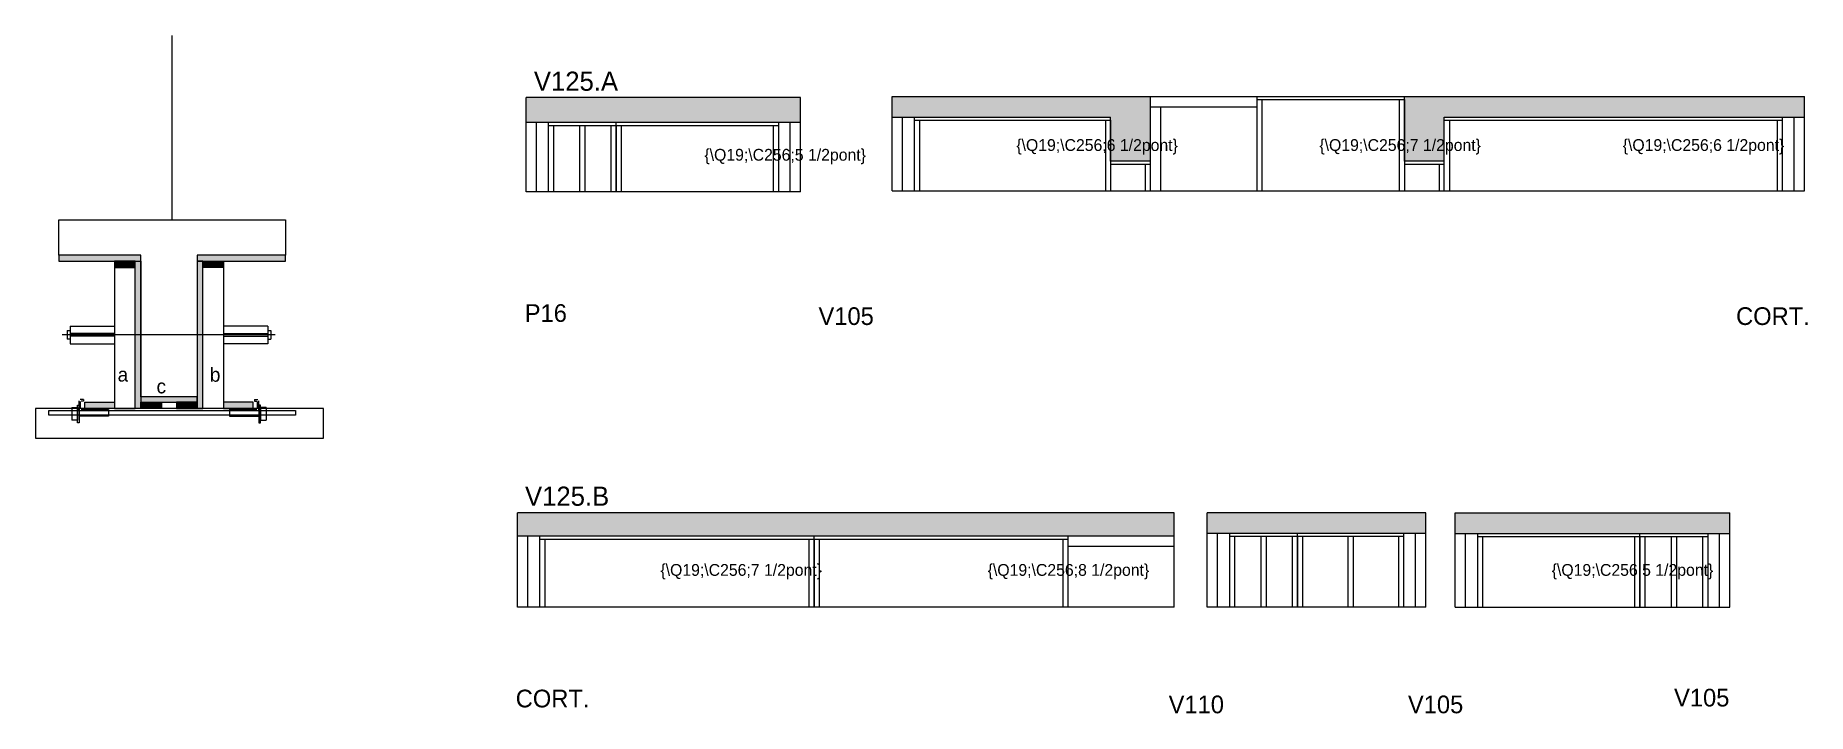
# Model space of a CAD drawing. Header units: metres. Extents: x 150 to 1350, y 10719 to 11179.
import ezdxf

# ---------------------------------------------------------------- set-up
doc = ezdxf.new("R2010")
doc.units = ezdxf.units.M
for name, color, linetype in [('5', 7, 'Continuous'), ('barrote', 7, 'Continuous'), ('CONCRETO', 7, 'Continuous'), ('COTA', 7, 'Continuous'), ('detalhes', 7, 'Continuous'), ('Hachura', 7, 'Continuous'), ('Madeira', 7, 'Continuous'), ('Painéis', 7, 'Continuous'), ('presilha', 7, 'Continuous'), ('SARR_2.2x7', 7, 'Continuous'), ('SARR_3.5x7', 7, 'Continuous'), ('SCO-___-LAJ', 7, 'Continuous'), ('TENSOR', 7, 'Continuous'), ('texto', 7, 'Continuous'), ('Texto Seção', 7, 'Continuous')]:
    doc.layers.add(name, color=color, linetype=linetype)

msp = doc.modelspace()

# ---------------------------------------------------------------- hatches: boundary and pattern name
at = {"layer": 'COTA'}
h = msp.add_hatch(color=7, dxfattribs=at)
h.dxf.hatch_style = 1
h.paths.add_polyline_path([(668, 11119.4), (668, 11136.4), (668, 11136.4), (482, 11136.4), (482, 11136.4), (482, 11119.4), (482, 11119.4), (668, 11119.4)])
h = msp.add_hatch(color=7, dxfattribs=at)
h.dxf.hatch_style = 1
h.paths.add_polyline_path([(905, 11093.2), (905, 11137.2), (905, 11137.2), (730, 11137.2), (730, 11137.2), (730, 11123.2), (730, 11123.2), (878, 11123.2), (878, 11123.2), (878, 11093.2), (878, 11093.2), (905, 11093.2)])
h.paths.add_polyline_path([(1077, 11137.2), (1077, 11093.2), (1077, 11093.2), (1104, 11093.2), (1104, 11093.2), (1104, 11123.2), (1104, 11123.2), (1348, 11123.2), (1348, 11123.2), (1348, 11137.2), (1348, 11137.2), (1077, 11137.2)])
h = msp.add_hatch(color=7, dxfattribs=at)
h.dxf.hatch_style = 1
h.paths.add_polyline_path([(921.1, 10854.9), (921.1, 10838.9), (921.1, 10838.9), (476.6, 10838.9), (476.6, 10838.9), (476.6, 10854.9), (476.6, 10854.9), (921.1, 10854.9)])
h = msp.add_hatch(color=7, dxfattribs=at)
h.dxf.hatch_style = 1
h.paths.add_polyline_path([(1091.5, 10840.9), (1091.5, 10854.9), (1091.5, 10854.9), (943.5, 10854.9), (943.5, 10854.9), (943.5, 10840.9), (943.5, 10840.9), (1091.5, 10840.9)])
h = msp.add_hatch(color=7, dxfattribs=at)
h.dxf.hatch_style = 1
h.paths.add_polyline_path([(1111.5, 10840.9), (1111.5, 10854.9), (1111.5, 10854.9), (1297.5, 10854.9), (1297.5, 10854.9), (1297.5, 10840.9), (1297.5, 10840.9), (1111.5, 10840.9)])
at = {"layer": 'Hachura'}
h = msp.add_hatch(color=7, dxfattribs=at)
h.dxf.hatch_style = 1
h.paths.add_polyline_path([(221.1, 11025.5), (221.1, 11029.5), (221.1, 11029.5), (165.5, 11029.5), (165.5, 11029.5), (165.5, 11025.5), (165.5, 11025.5), (221.1, 11025.5)])
h = msp.add_hatch(color=7, dxfattribs=at)
h.dxf.hatch_style = 1
h.paths.add_polyline_path([(217.1, 11021.1), (217.1, 11025.5), (217.1, 11025.5), (203.1, 11025.5), (203.1, 11025.5), (203.1, 11021.1), (203.1, 11021.1), (217.1, 11021.1)])
h = msp.add_hatch(color=7, dxfattribs=at)
h.dxf.hatch_style = 1
h.paths.add_polyline_path([(217.1, 11025.5), (221.1, 11025.5), (221.1, 11025.5), (221.1, 10925.5), (221.1, 10925.5), (217.1, 10925.5), (217.1, 10925.5), (217.1, 11025.5), (217.1, 11025.5)])
h = msp.add_hatch(color=7, dxfattribs=at)
h.dxf.hatch_style = 1
h.paths.add_polyline_path([(319.1, 11025.5), (319.1, 11029.5), (319.1, 11029.5), (259.1, 11029.5), (259.1, 11029.5), (259.1, 11025.5), (259.1, 11025.5), (319.1, 11025.5)])
h = msp.add_hatch(color=7, dxfattribs=at)
h.dxf.hatch_style = 1
h.paths.add_polyline_path([(263.1, 11025.5), (259.1, 11025.5), (259.1, 11025.5), (259.1, 10925.5), (259.1, 10925.5), (263.1, 10925.5), (263.1, 10925.5), (263.1, 11025.5)])
h = msp.add_hatch(color=7, dxfattribs=at)
h.dxf.hatch_style = 1
h.paths.add_polyline_path([(263.1, 11021.1), (263.1, 11025.5), (263.1, 11025.5), (277.1, 11025.5), (277.1, 11025.5), (277.1, 11021.1), (277.1, 11021.1), (263.1, 11021.1)])
h = msp.add_hatch(color=7, dxfattribs=at)
h.dxf.hatch_style = 1
h.paths.add_polyline_path([(183.1, 10925.5), (183.1, 10929.9), (183.1, 10929.9), (203.1, 10929.9), (203.1, 10929.9), (203.1, 10925.5), (203.1, 10925.5), (183.1, 10925.5)])
h = msp.add_hatch(color=7, dxfattribs=at)
h.dxf.hatch_style = 1
h.paths.add_polyline_path([(259.1, 10929.9), (259.1, 10933.5), (259.1, 10933.5), (221.1, 10933.5), (221.1, 10933.5), (221.1, 10929.9), (221.1, 10929.9), (259.1, 10929.9)])
h = msp.add_hatch(color=7, dxfattribs=at)
h.dxf.hatch_style = 1
h.paths.add_polyline_path([(221.1, 10925.5), (221.1, 10929.9), (221.1, 10929.9), (235.1, 10929.9), (235.1, 10929.9), (235.1, 10925.5), (235.1, 10925.5), (221.1, 10925.5)])
h = msp.add_hatch(color=7, dxfattribs=at)
h.dxf.hatch_style = 1
h.paths.add_polyline_path([(259.1, 10925.5), (259.1, 10929.9), (259.1, 10929.9), (245.1, 10929.9), (245.1, 10929.9), (245.1, 10925.5), (245.1, 10925.5), (259.1, 10925.5)])
h = msp.add_hatch(color=7, dxfattribs=at)
h.dxf.hatch_style = 1
h.paths.add_polyline_path([(297.1, 10925.5), (297.1, 10929.9), (297.1, 10929.9), (277.1, 10929.9), (277.1, 10929.9), (277.1, 10925.5), (277.1, 10925.5), (297.1, 10925.5)])

# ---------------------------------------------------------------- linework, layer by layer
at = {"color": 7, "lineweight": 25}
for p, q in [((171.1, 10978.5), (171.1, 10972.5)), ((171.1, 10978.5), (173.1, 10978.5)), ((173.1, 10981.5), (173.1, 10969.5)), ((173.1, 10981.5), (203.1, 10981.5)), ((203.1, 10976.5), (173.1, 10976.5)), ((203.1, 10974.5), (173.1, 10974.5)), ((307.1, 10981.5), (277.1, 10981.5)), ((277.1, 10976.5), (307.1, 10976.5)), ((277.1, 10974.5), (307.1, 10974.5)), ((307.1, 10981.5), (307.1, 10969.5)), ((307.1, 10978.5), (309.1, 10978.5)), ((309.1, 10978.5), (309.1, 10972.5)), ((173.1, 10972.5), (171.1, 10972.5)), ((173.1, 10969.5), (203.1, 10969.5)), ((307.1, 10969.5), (277.1, 10969.5)), ((307.1, 10972.5), (309.1, 10972.5))]:
    msp.add_line(p, q, dxfattribs=at)
at = {"layer": 'barrote', "color": 7, "lineweight": 25}
msp.add_lwpolyline([(149.6, 10905.5), (344.8, 10905.5), (344.8, 10925.5), (149.6, 10925.5)], close=True, dxfattribs=at)
at = {"layer": 'CONCRETO', "color": 7, "lineweight": 25}
msp.add_lwpolyline([(165.5, 11029.5), (165.5, 11053.5), (319.1, 11053.5), (319.1, 11029.5), (259.1, 11029.5), (259.1, 10933.5), (221.1, 10933.5), (221.1, 11029.5)], close=True, dxfattribs=at)
at = {"layer": 'COTA', "color": 7, "lineweight": 25}
for p, q in [((668, 11136.4), (482, 11136.4)), ((482, 11119.4), (482, 11136.4)), ((668, 11119.4), (668, 11136.4)), ((730, 11137.2), (905, 11137.2)), ((730, 11123.2), (730, 11137.2)), ((1077, 11137.2), (1348, 11137.2)), ((1348, 11123.2), (1348, 11137.2)), ((921.1, 10854.9), (476.1, 10854.9)), ((476.1, 10838.9), (476.1, 10854.9)), ((921.1, 10838.9), (921.1, 10854.9)), ((1091.5, 10854.9), (943.5, 10854.9)), ((943.5, 10840.9), (943.5, 10854.9)), ((1091.5, 10840.9), (1091.5, 10854.9)), ((1111.5, 10854.9), (1297.5, 10854.9)), ((1111.5, 10840.9), (1111.5, 10854.9)), ((1297.5, 10840.9), (1297.5, 10854.9))]:
    msp.add_line(p, q, dxfattribs=at)
at = {"layer": 'Defpoints', "color": 7, "lineweight": 25}
msp.add_line((242.3, 11053.5), (242.3, 11178.5), dxfattribs=at)
at = {"layer": 'Madeira', "color": 7, "lineweight": 25}
for points in [[(217.1, 11021.1), (217.1, 11025.5), (203.1, 11025.5), (203.1, 11021.1)], [(217.1, 11025.5), (203.1, 11025.5), (203.1, 10925.5), (217.1, 10925.5)], [(263.1, 11021.1), (263.1, 11025.5), (277.1, 11025.5), (277.1, 11021.1)], [(263.1, 11025.5), (277.1, 11025.5), (277.1, 10925.5), (263.1, 10925.5)], [(183.1, 10925.5), (183.1, 10929.9), (203.1, 10929.9), (203.1, 10925.5)], [(221.1, 10925.5), (221.1, 10929.9), (235.1, 10929.9), (235.1, 10925.5)], [(259.1, 10925.5), (259.1, 10929.9), (245.1, 10929.9), (245.1, 10925.5)], [(297.1, 10925.5), (297.1, 10929.9), (277.1, 10929.9), (277.1, 10925.5)]]:
    msp.add_lwpolyline(points, close=True, dxfattribs=at)
at = {"layer": 'Painéis', "color": 7, "lineweight": 25}
for p, q in [((905, 11137.2), (1077, 11137.2)), ((905, 11073.2), (905, 11137.2)), ((1077, 11093.2), (1077, 11137.2)), ((668, 11119.4), (482, 11119.4)), ((482, 11072.4), (482, 11119.4)), ((543, 11072.4), (543, 11119.4)), ((668, 11072.4), (668, 11119.4)), ((730, 11123.2), (878, 11123.2)), ((730, 11073.2), (730, 11123.2)), ((878, 11093.2), (878, 11123.2)), ((1104, 11123.2), (1348, 11123.2)), ((1104, 11073.2), (1104, 11123.2)), ((1348, 11073.2), (1348, 11123.2)), ((905, 11093.2), (878, 11093.2)), ((1104, 11093.2), (1077, 11093.2)), ((668, 11072.4), (482, 11072.4)), ((730, 11073.2), (1348, 11073.2)), ((1091.5, 10840.9), (943.5, 10840.9)), ((943.5, 10790.9), (943.5, 10840.9)), ((1004.5, 10790.9), (1004.5, 10840.9)), ((1091.5, 10790.9), (1091.5, 10840.9)), ((1111.5, 10840.9), (1297.5, 10840.9)), ((1111.5, 10790.9), (1111.5, 10840.9)), ((1236.5, 10790.9), (1236.5, 10840.9)), ((1297.5, 10790.9), (1297.5, 10840.9)), ((921.1, 10838.9), (476.1, 10838.9)), ((476.1, 10790.9), (476.1, 10838.9)), ((677.1, 10790.9), (677.1, 10838.9)), ((921.1, 10790.9), (921.1, 10838.9)), ((921.1, 10790.9), (476.1, 10790.9)), ((1091.5, 10790.9), (943.5, 10790.9)), ((1111.5, 10790.9), (1297.5, 10790.9))]:
    msp.add_line(p, q, dxfattribs=at)
for points in [[(221.1, 11025.5), (221.1, 11029.5), (165.5, 11029.5), (165.5, 11025.5)], [(217.1, 11025.5), (221.1, 11025.5), (221.1, 10925.5), (217.1, 10925.5)], [(319.1, 11025.5), (319.1, 11029.5), (259.1, 11029.5), (259.1, 11025.5)], [(263.1, 11025.5), (259.1, 11025.5), (259.1, 10925.5), (263.1, 10925.5)], [(259.1, 10929.9), (259.1, 10933.5), (221.1, 10933.5), (221.1, 10929.9)]]:
    msp.add_lwpolyline(points, close=True, dxfattribs=at)
at = {"layer": 'presilha', "color": 7, "lineweight": 25}
for p, q in [((174.2, 10926.2), (178.2, 10926.2)), ((174.2, 10926.2), (174.2, 10917.6)), ((178.2, 10927.9), (179.2, 10927.9)), ((178.2, 10915.9), (178.2, 10927.9)), ((178.2, 10926.2), (178.2, 10917.6)), ((179.2, 10924.7), (179.2, 10930.8)), ((179.2, 10927.9), (179.2, 10915.9)), ((182.2, 10931.6), (180, 10931.6)), ((180.2, 10925.3), (180.2, 10930.2)), ((182.2, 10930.6), (180.6, 10930.6)), ((199.2, 10924.9), (180.6, 10924.9)), ((182.2, 10931.6), (182.2, 10930.6)), ((199.2, 10924.9), (199.2, 10920.3)), ((281, 10924.9), (281, 10920.3)), ((281, 10924.9), (299.6, 10924.9)), ((298, 10931.6), (298, 10930.6)), ((298, 10931.6), (300.2, 10931.6)), ((298, 10930.6), (299.6, 10930.6)), ((300, 10925.3), (300, 10930.2)), ((301, 10924.7), (301, 10930.8)), ((302, 10927.9), (301, 10927.9)), ((301, 10927.9), (301, 10915.9)), ((302, 10915.9), (302, 10927.9)), ((306, 10926.2), (302, 10926.2)), ((302, 10926.2), (302, 10917.6)), ((306, 10926.2), (306, 10917.6)), ((178.2, 10917.6), (174.2, 10917.6)), ((179.2, 10915.9), (178.2, 10915.9)), ((199.2, 10920.3), (179.2, 10920.3)), ((281, 10920.3), (301, 10920.3)), ((301, 10915.9), (302, 10915.9)), ((302, 10917.6), (306, 10917.6))]:
    msp.add_line(p, q, dxfattribs=at)
at = {"layer": 'SARR_2.2x7', "color": 7, "lineweight": 25}
for p, q in [((905, 11130.2), (977, 11130.2)), ((912, 11073.2), (912, 11130.2)), ((977, 11135), (1077, 11135)), ((489, 11072.4), (489, 11119.4)), ((543, 11117.2), (497, 11117.2)), ((653, 11117.2), (543, 11117.2)), ((661, 11072.4), (661, 11119.4)), ((737, 11073.2), (737, 11123.2)), ((745, 11121), (878, 11121)), ((1104, 11121), (1333, 11121)), ((1341, 11073.2), (1341, 11123.2)), ((905, 11091), (878, 11091)), ((1104, 11091), (1077, 11091)), ((950.5, 10790.9), (950.5, 10840.9)), ((1084.5, 10790.9), (1084.5, 10840.9)), ((1118.5, 10790.9), (1118.5, 10840.9)), ((1290.5, 10790.9), (1290.5, 10840.9)), ((483.1, 10790.9), (483.1, 10838.9)), ((677.1, 10836.7), (491.1, 10836.7)), ((849.1, 10836.7), (677.1, 10836.7)), ((921.1, 10831.9), (849.1, 10831.9)), ((1004.5, 10838.7), (958.5, 10838.7)), ((1076.5, 10838.7), (1004.5, 10838.7)), ((1126.5, 10838.7), (1236.5, 10838.7)), ((1236.5, 10838.7), (1282.5, 10838.7))]:
    msp.add_line(p, q, dxfattribs=at)
at = {"layer": 'SARR_3.5x7', "color": 7, "lineweight": 25}
for p, q in [((977, 11137.2), (977, 11073.2)), ((980.5, 11135), (980.5, 11073.2)), ((1073.5, 11135), (1073.5, 11073.2)), ((1077, 11135), (1077, 11073.2)), ((497, 11119.4), (497, 11072.4)), ((500.5, 11117.2), (500.5, 11072.4)), ((518.3, 11117.2), (518.3, 11072.4)), ((521.8, 11117.2), (521.8, 11072.4)), ((539.5, 11117.2), (539.5, 11072.4)), ((543, 11117.2), (543, 11072.4)), ((546.5, 11117.2), (546.5, 11072.4)), ((649.5, 11117.2), (649.5, 11072.4)), ((653, 11119.4), (653, 11072.4)), ((745, 11123.2), (745, 11073.2)), ((748.5, 11121), (748.5, 11073.2)), ((874.5, 11121), (874.5, 11073.2)), ((878, 11121), (878, 11073.2)), ((1107.5, 11121), (1107.5, 11073.2)), ((1329.5, 11121), (1329.5, 11073.2)), ((1333, 11123.2), (1333, 11073.2)), ((901.5, 11091), (901.5, 11073.2)), ((1100.5, 11091), (1100.5, 11073.2)), ((500.5, 11072.4), (497, 11072.4)), ((543, 11072.4), (539.5, 11072.4)), ((546.5, 11072.4), (543, 11072.4)), ((653, 11072.4), (649.5, 11072.4)), ((739.5, 11073.2), (743, 11073.2)), ((743, 11073.2), (746.5, 11073.2)), ((745, 11073.2), (748.5, 11073.2)), ((1329.5, 11073.2), (1333, 11073.2)), ((958.5, 10840.9), (958.5, 10790.9)), ((1076.5, 10840.9), (1076.5, 10790.9)), ((1126.5, 10840.9), (1126.5, 10790.9)), ((1282.5, 10840.9), (1282.5, 10790.9)), ((491.1, 10838.9), (491.1, 10790.9)), ((494.6, 10836.7), (494.6, 10790.9)), ((673.6, 10836.7), (673.6, 10790.9)), ((677.1, 10836.7), (677.1, 10790.9)), ((680.6, 10836.7), (680.6, 10790.9)), ((845.6, 10836.7), (845.6, 10790.9)), ((849.1, 10838.9), (849.1, 10790.9)), ((962, 10838.7), (962, 10790.9)), ((979.8, 10838.7), (979.8, 10790.9)), ((983.3, 10838.7), (983.3, 10790.9)), ((1001, 10838.7), (1001, 10790.9)), ((1004.5, 10838.7), (1004.5, 10790.9)), ((1008, 10838.7), (1008, 10790.9)), ((1038.8, 10838.7), (1038.8, 10790.9)), ((1042.3, 10838.7), (1042.3, 10790.9)), ((1073, 10838.7), (1073, 10790.9)), ((1130, 10838.7), (1130, 10790.9)), ((1233, 10838.7), (1233, 10790.9)), ((1236.5, 10838.7), (1236.5, 10790.9)), ((1240, 10838.7), (1240, 10790.9)), ((1257.8, 10838.7), (1257.8, 10790.9)), ((1261.3, 10838.7), (1261.3, 10790.9)), ((1279, 10838.7), (1279, 10790.9)), ((494.6, 10790.9), (491.1, 10790.9)), ((677.1, 10790.9), (673.6, 10790.9)), ((680.6, 10790.9), (677.1, 10790.9)), ((849.1, 10790.9), (845.6, 10790.9)), ((962, 10790.9), (958.5, 10790.9)), ((1004.5, 10790.9), (1001, 10790.9)), ((1008, 10790.9), (1004.5, 10790.9)), ((1076.5, 10790.9), (1073, 10790.9)), ((1126.5, 10790.9), (1130, 10790.9)), ((1233, 10790.9), (1236.5, 10790.9)), ((1236.5, 10790.9), (1240, 10790.9)), ((1279, 10790.9), (1282.5, 10790.9))]:
    msp.add_line(p, q, dxfattribs=at)
at = {"layer": 'SCO-___-LAJ', "color": 7, "lineweight": 25}
msp.add_lwpolyline([(158.6, 10924.2), (325.9, 10924.2), (325.9, 10921), (158.6, 10921)], close=True, dxfattribs=at)
at = {"layer": 'TENSOR', "color": 7, "lineweight": 25}
msp.add_line((312.1, 10975.5), (167.8, 10975.5), dxfattribs=at)

# ---------------------------------------------------------------- texts
at = {"layer": '5', "color": 7, "lineweight": 25}
for s, p in [('P16', (481.1, 10984.3)), ('V105', (680.1, 10982.2)), ('CORT.', (1301.7, 10982.2)), ('CORT.', (475, 10722.9)), ('V105', (1259.7, 10723.5)), ('V110', (917.3, 10718.9)), ('V105', (1079.4, 10718.9))]:
    msp.add_text(s, height=12, dxfattribs=at).set_placement(p)
at = {"layer": 'detalhes', "color": 7, "lineweight": 25}
for s, p in [('a', (205.3, 10943.8)), ('b', (267.8, 10943.7)), ('c', (231.7, 10935.8))]:
    msp.add_text(s, height=9.6, dxfattribs=at).set_placement(p)
at = {"layer": 'texto', "color": 7, "lineweight": 25}
for s, p in [('{\\Q19;\\C256;6 1/2pont}', (814.1, 11100.2)), ('{\\Q19;\\C256;7 1/2pont}', (1019.4, 11100.2)), ('{\\Q19;\\C256;6 1/2pont}', (1224.9, 11100.2)), ('{\\Q19;\\C256;5 1/2pont}', (602.8, 11093.6)), ('{\\Q19;\\C256;7 1/2pont}', (573, 10812.1)), ('{\\Q19;\\C256;8 1/2pont}', (794.7, 10812.1)), ('{\\Q19;\\C256;5 1/2pont}', (1176.8, 10812.1))]:
    msp.add_text(s, height=8, dxfattribs=at).set_placement(p)
at = {"layer": 'Texto Seção', "color": 7, "lineweight": 25}
for s, p in [('V125.A', (487.3, 11141)), ('V125.B', (481.3, 10859.6))]:
    msp.add_text(s, height=13, dxfattribs=at).set_placement(p)

doc.saveas('drawing.dxf')
